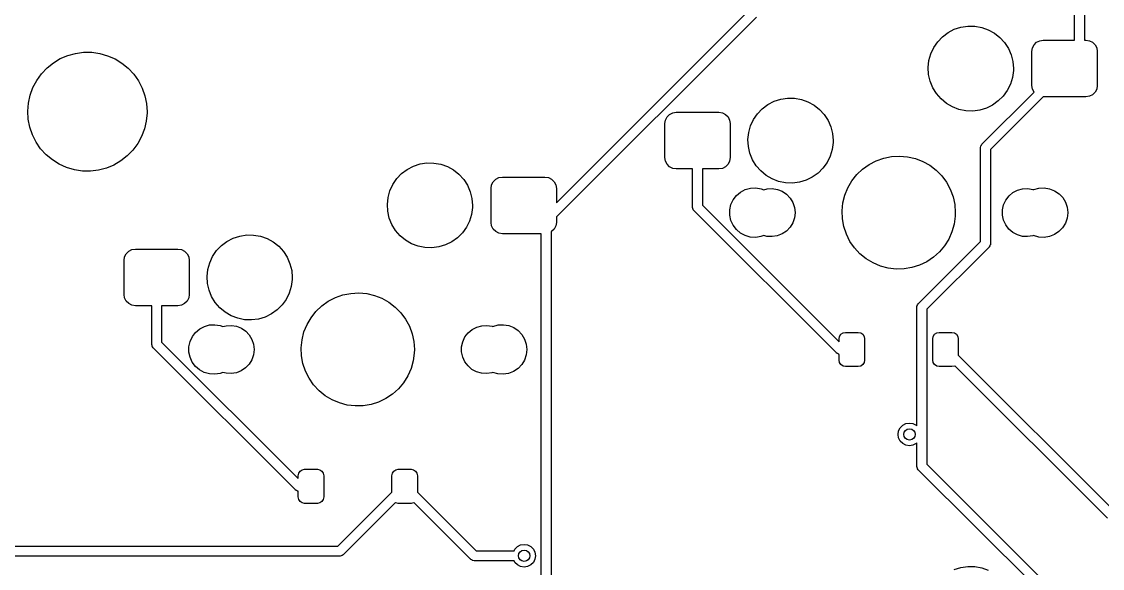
# Model space of a CAD drawing. Extents: x 50 to 376, y -141 to -43.
# Drawn here: x 261.45 to 299.52, y -80.87 to -61.59 of the extents above; entities that cross this region are included whole.
import ezdxf

# ---------------------------------------------------------------- set-up
doc = ezdxf.new("R2010")
doc.units = 0
doc.layers.add('BLACK', color=7, linetype='CONTINUOUS')

msp = doc.modelspace()

# ---------------------------------------------------------------- linework, layer by layer
at = {"layer": 'BLACK', "linetype": 'CONTINUOUS'}
for p, q in [((298.538, -62.246), (298.538, -45.196)), ((298.888, -45.196), (298.888, -62.246)), ((280.288, -67.985), (287.137, -61.1362)), ((287.333, -61.4349), (280.288, -68.48)), ((293.89, -62.1243), (294.087, -61.9767)), ((294.087, -61.9767), (294.305, -61.8632)), ((294.305, -61.8632), (294.539, -61.7868)), ((294.539, -61.7868), (294.782, -61.7497)), ((294.782, -61.7497), (295.027, -61.7527)), ((295.027, -61.7527), (295.269, -61.7958)), ((295.269, -61.7958), (295.501, -61.8778)), ((295.501, -61.8778), (295.716, -61.9966)), ((295.716, -61.9966), (295.909, -62.149)), ((293.582, -62.5051), (293.72, -62.302)), ((293.72, -62.302), (293.89, -62.1243)), ((295.909, -62.149), (296.075, -62.3308)), ((296.075, -62.3308), (296.208, -62.5372)), ((297.058, -62.5224), (297.115, -62.4109)), ((297.115, -62.4109), (297.203, -62.3224)), ((297.203, -62.3224), (297.315, -62.2656)), ((297.315, -62.2656), (297.438, -62.246)), ((297.438, -62.246), (298.538, -62.246)), ((298.888, -62.246), (298.938, -62.246)), ((298.938, -62.246), (299.062, -62.2656)), ((299.062, -62.2656), (299.173, -62.3224)), ((299.173, -62.3224), (299.262, -62.4109)), ((299.262, -62.4109), (299.319, -62.5224)), ((262.818, -62.8989), (263.081, -62.7868)), ((263.081, -62.7868), (263.356, -62.7114)), ((263.356, -62.7114), (263.639, -62.6741)), ((263.639, -62.6741), (263.925, -62.6756)), ((263.925, -62.6756), (264.208, -62.7159)), ((264.208, -62.7159), (264.483, -62.7941)), ((264.483, -62.7941), (264.744, -62.909)), ((293.413, -62.9649), (293.478, -62.7281)), ((293.478, -62.7281), (293.582, -62.5051)), ((296.208, -62.5372), (296.306, -62.7626)), ((296.306, -62.7626), (296.366, -63.001)), ((297.038, -62.646), (297.058, -62.5224)), ((297.038, -63.846), (297.038, -62.646)), ((299.319, -62.5224), (299.338, -62.646)), ((299.338, -62.646), (299.338, -63.846)), ((262.35, -63.2242), (262.573, -63.0456)), ((262.573, -63.0456), (262.818, -62.8989)), ((264.744, -62.909), (264.988, -63.0582)), ((264.988, -63.0582), (265.209, -63.2392)), ((293.387, -63.2094), (293.413, -62.9649)), ((296.366, -63.001), (296.386, -63.246)), ((261.986, -63.6634), (262.153, -63.4314)), ((262.153, -63.4314), (262.35, -63.2242)), ((265.209, -63.2392), (265.403, -63.4484)), ((265.403, -63.4484), (265.567, -63.6821)), ((293.401, -63.4548), (293.387, -63.2094)), ((293.455, -63.6946), (293.401, -63.4548)), ((296.352, -63.563), (296.281, -63.7982)), ((296.384, -63.3193), (296.352, -63.563)), ((296.386, -63.246), (296.384, -63.3193)), ((261.755, -64.1841), (261.853, -63.9159)), ((261.853, -63.9159), (261.986, -63.6634)), ((265.567, -63.6821), (265.698, -63.936)), ((265.698, -63.936), (265.794, -64.2053)), ((293.547, -63.9223), (293.455, -63.6946)), ((293.676, -64.1319), (293.547, -63.9223)), ((296.281, -63.7982), (296.172, -64.0186)), ((297.058, -63.9696), (297.038, -63.846)), ((299.338, -63.846), (299.319, -63.9696)), ((261.694, -64.4632), (261.755, -64.1841)), ((265.794, -64.2053), (265.852, -64.485)), ((287.955, -64.4032), (288.189, -64.3268)), ((288.189, -64.3268), (288.432, -64.2897)), ((288.432, -64.2897), (288.677, -64.2927)), ((288.677, -64.2927), (288.919, -64.3358)), ((293.837, -64.3177), (293.676, -64.1319)), ((294.026, -64.4747), (293.837, -64.3177)), ((295.281, -65.9054), (297.112, -64.0752)), ((297.436, -64.2457), (295.58, -66.1016)), ((296.029, -64.2182), (295.854, -64.3917)), ((296.172, -64.0186), (296.029, -64.2182)), ((297.112, -64.0752), (297.058, -63.9696)), ((297.438, -64.246), (297.436, -64.2457)), ((298.938, -64.246), (297.438, -64.246)), ((299.062, -64.2264), (298.938, -64.246)), ((299.173, -64.1696), (299.062, -64.2264)), ((299.262, -64.0811), (299.173, -64.1696)), ((299.319, -63.9696), (299.262, -64.0811)), ((261.671, -64.748), (261.694, -64.4632)), ((265.852, -64.485), (265.871, -64.77)), ((287.37, -64.842), (287.54, -64.6643)), ((287.54, -64.6643), (287.737, -64.5167)), ((287.737, -64.5167), (287.955, -64.4032)), ((288.919, -64.3358), (289.151, -64.4178)), ((289.151, -64.4178), (289.366, -64.5366)), ((289.366, -64.5366), (289.559, -64.689)), ((289.559, -64.689), (289.725, -64.8708)), ((294.238, -64.5987), (294.026, -64.4747)), ((294.468, -64.6864), (294.238, -64.5987)), ((294.709, -64.7354), (294.468, -64.6864)), ((295.434, -64.6426), (295.198, -64.7132)), ((295.654, -64.5344), (295.434, -64.6426)), ((295.854, -64.3917), (295.654, -64.5344)), ((261.688, -65.0332), (261.671, -64.748)), ((261.743, -65.3135), (261.688, -65.0332)), ((265.871, -64.814), (265.845, -65.0985)), ((265.871, -64.77), (265.871, -64.814)), ((284.111, -65.186), (284.131, -65.0624)), ((284.131, -65.0624), (284.188, -64.9509)), ((284.188, -64.9509), (284.276, -64.8624)), ((284.276, -64.8624), (284.388, -64.8056)), ((284.388, -64.8056), (284.511, -64.786)), ((284.511, -64.786), (286.011, -64.786)), ((286.011, -64.786), (286.135, -64.8056)), ((286.135, -64.8056), (286.246, -64.8624)), ((286.246, -64.8624), (286.335, -64.9509)), ((286.335, -64.9509), (286.392, -65.0624)), ((286.392, -65.0624), (286.411, -65.186)), ((287.128, -65.2681), (287.232, -65.0451)), ((287.232, -65.0451), (287.37, -64.842)), ((289.725, -64.8708), (289.858, -65.0772)), ((289.858, -65.0772), (289.956, -65.3026)), ((294.954, -64.7445), (294.709, -64.7354)), ((295.198, -64.7132), (294.954, -64.7445)), ((261.835, -65.5838), (261.743, -65.3135)), ((265.782, -65.377), (265.681, -65.6442)), ((265.845, -65.0985), (265.782, -65.377)), ((284.111, -66.386), (284.111, -65.186)), ((286.411, -65.186), (286.411, -66.386)), ((287.063, -65.5049), (287.128, -65.2681)), ((289.956, -65.3026), (290.016, -65.541)), ((261.964, -65.839), (261.835, -65.5838)), ((262.125, -66.0744), (261.964, -65.839)), ((265.681, -65.6442), (265.544, -65.8952)), ((287.037, -65.7494), (287.063, -65.5049)), ((287.051, -65.9948), (287.037, -65.7494)), ((290.016, -65.541), (290.036, -65.786)), ((290.036, -65.786), (290.034, -65.8593)), ((262.318, -66.2857), (262.125, -66.0744)), ((265.375, -66.1255), (265.176, -66.3306)), ((265.544, -65.8952), (265.375, -66.1255)), ((287.105, -66.2346), (287.051, -65.9948)), ((290.002, -66.103), (289.931, -66.3382)), ((290.034, -65.8593), (290.002, -66.103)), ((295.23, -66.0291), (295.236, -65.9856)), ((295.23, -69.3432), (295.23, -66.0291)), ((295.236, -65.9856), (295.238, -65.9814)), ((295.238, -65.9768), (295.257, -65.9449)), ((295.238, -65.9814), (295.238, -65.9768)), ((295.257, -65.9449), (295.275, -65.912)), ((295.275, -65.912), (295.279, -65.9094)), ((295.279, -65.9094), (295.281, -65.9054)), ((295.58, -66.1016), (295.58, -69.4157)), ((262.537, -66.4689), (262.318, -66.2857)), ((262.779, -66.6207), (262.537, -66.4689)), ((264.952, -66.5069), (264.705, -66.651)), ((265.176, -66.3306), (264.952, -66.5069)), ((275.255, -66.6892), (275.489, -66.6128)), ((275.489, -66.6128), (275.732, -66.5757)), ((275.732, -66.5757), (275.977, -66.5787)), ((275.977, -66.5787), (276.219, -66.6218)), ((284.131, -66.5096), (284.111, -66.386)), ((284.188, -66.6211), (284.131, -66.5096)), ((286.392, -66.5096), (286.335, -66.6211)), ((286.411, -66.386), (286.392, -66.5096)), ((287.197, -66.4623), (287.105, -66.2346)), ((287.326, -66.6719), (287.197, -66.4623)), ((289.822, -66.5586), (289.679, -66.7582)), ((289.931, -66.3382), (289.822, -66.5586)), ((291.304, -66.6259), (291.554, -66.4961)), ((291.554, -66.4961), (291.82, -66.4028)), ((291.82, -66.4028), (292.096, -66.3478)), ((292.096, -66.3478), (292.378, -66.3323)), ((292.378, -66.3323), (292.658, -66.3566)), ((292.658, -66.3566), (292.932, -66.4202)), ((292.932, -66.4202), (293.195, -66.5219)), ((293.195, -66.5219), (293.441, -66.6595)), ((263.039, -66.7383), (262.779, -66.6207)), ((263.313, -66.8194), (263.039, -66.7383)), ((263.595, -66.8626), (263.313, -66.8194)), ((263.881, -66.8671), (263.595, -66.8626)), ((264.165, -66.8328), (263.881, -66.8671)), ((264.441, -66.7603), (264.165, -66.8328)), ((264.705, -66.651), (264.441, -66.7603)), ((274.67, -67.128), (274.84, -66.9503)), ((274.84, -66.9503), (275.037, -66.8027)), ((275.037, -66.8027), (275.255, -66.6892)), ((276.219, -66.6218), (276.451, -66.7038)), ((276.451, -66.7038), (276.666, -66.8226)), ((276.666, -66.8226), (276.859, -66.975)), ((276.859, -66.975), (277.025, -67.1568)), ((284.276, -66.7096), (284.188, -66.6211)), ((284.388, -66.7664), (284.276, -66.7096)), ((284.511, -66.786), (284.388, -66.7664)), ((285.086, -66.786), (284.511, -66.786)), ((285.086, -68.1399), (285.086, -66.786)), ((286.011, -66.786), (285.436, -66.786)), ((285.436, -66.786), (285.436, -68.0674)), ((286.135, -66.7664), (286.011, -66.786)), ((286.246, -66.7096), (286.135, -66.7664)), ((286.335, -66.6211), (286.246, -66.7096)), ((287.487, -66.8577), (287.326, -66.6719)), ((287.676, -67.0147), (287.487, -66.8577)), ((289.504, -66.9317), (289.304, -67.0744)), ((289.679, -66.7582), (289.504, -66.9317)), ((290.697, -67.2053), (290.871, -66.9841)), ((290.871, -66.9841), (291.075, -66.7897)), ((291.075, -66.7897), (291.304, -66.6259)), ((293.441, -66.6595), (293.665, -66.8304)), ((293.665, -66.8304), (293.862, -67.0311)), ((274.428, -67.5541), (274.532, -67.3311)), ((274.532, -67.3311), (274.67, -67.128)), ((277.025, -67.1568), (277.158, -67.3632)), ((277.158, -67.3632), (277.256, -67.5886)), ((277.988, -67.472), (278.008, -67.3484)), ((278.008, -67.3484), (278.065, -67.2369)), ((278.065, -67.2369), (278.153, -67.1484)), ((278.153, -67.1484), (278.265, -67.0916)), ((278.265, -67.0916), (278.388, -67.072)), ((278.388, -67.072), (279.888, -67.072)), ((279.888, -67.072), (280.012, -67.0916)), ((280.012, -67.0916), (280.123, -67.1484)), ((280.123, -67.1484), (280.212, -67.2369)), ((280.212, -67.2369), (280.269, -67.3484)), ((280.269, -67.3484), (280.288, -67.472)), ((287.888, -67.1387), (287.676, -67.0147)), ((288.118, -67.2264), (287.888, -67.1387)), ((288.359, -67.2754), (288.118, -67.2264)), ((288.604, -67.2845), (288.359, -67.2754)), ((288.848, -67.2532), (288.604, -67.2845)), ((289.084, -67.1826), (288.848, -67.2532)), ((289.304, -67.0744), (289.084, -67.1826)), ((290.556, -67.4488), (290.697, -67.2053)), ((293.862, -67.0311), (294.03, -67.2576)), ((294.03, -67.2576), (294.163, -67.5055)), ((274.363, -67.7909), (274.428, -67.5541)), ((277.256, -67.5886), (277.316, -67.827)), ((277.988, -68.672), (277.988, -67.472)), ((280.288, -67.472), (280.288, -67.985)), ((286.518, -67.8727), (286.633, -67.7226)), ((286.633, -67.7226), (286.777, -67.6006)), ((286.777, -67.6006), (286.944, -67.5124)), ((286.944, -67.5124), (287.126, -67.4623)), ((287.126, -67.4623), (287.315, -67.4524)), ((287.315, -67.4524), (287.502, -67.4832)), ((287.502, -67.4832), (287.592, -67.5195)), ((287.592, -67.5195), (287.71, -67.4869)), ((287.71, -67.4869), (287.894, -67.4773)), ((287.894, -67.4773), (288.075, -67.5073)), ((288.075, -67.5073), (288.245, -67.5755)), ((288.245, -67.5755), (288.397, -67.6787)), ((288.397, -67.6787), (288.523, -67.8121)), ((290.382, -67.9832), (290.45, -67.7099)), ((290.45, -67.7099), (290.556, -67.4488)), ((294.163, -67.5055), (294.261, -67.7697)), ((296.119, -67.8857), (296.231, -67.7398)), ((296.231, -67.7398), (296.371, -67.6213)), ((296.371, -67.6213), (296.533, -67.5357)), ((296.533, -67.5357), (296.71, -67.4869)), ((296.71, -67.4869), (296.894, -67.4773)), ((296.894, -67.4773), (297.075, -67.5073)), ((297.075, -67.5073), (297.097, -67.5162)), ((297.097, -67.5162), (297.104, -67.5124)), ((297.104, -67.5124), (297.286, -67.4623)), ((297.286, -67.4623), (297.475, -67.4524)), ((297.475, -67.4524), (297.662, -67.4832)), ((297.662, -67.4832), (297.837, -67.5534)), ((297.837, -67.5534), (297.993, -67.6597)), ((297.993, -67.6597), (298.123, -67.797)), ((274.337, -68.0354), (274.363, -67.7909)), ((274.351, -68.2808), (274.337, -68.0354)), ((277.316, -67.827), (277.336, -68.072)), ((277.336, -68.072), (277.334, -68.1453)), ((285.436, -68.0674), (290.246, -72.8774)), ((286.397, -68.2285), (286.438, -68.044)), ((286.438, -68.044), (286.518, -67.8727)), ((288.523, -67.8121), (288.618, -67.9695)), ((288.618, -67.9695), (288.676, -68.1435)), ((290.353, -68.2634), (290.382, -67.9832)), ((294.261, -67.7697), (294.32, -68.0451)), ((294.32, -68.0451), (294.34, -68.326)), ((296.001, -68.2313), (296.042, -68.0521)), ((296.042, -68.0521), (296.119, -67.8857)), ((298.123, -67.797), (298.221, -67.959)), ((298.221, -67.959), (298.281, -68.1381)), ((274.405, -68.5206), (274.351, -68.2808)), ((277.302, -68.389), (277.231, -68.6242)), ((277.334, -68.1453), (277.302, -68.389)), ((280.288, -68.48), (280.288, -68.672)), ((285.087, -68.1445), (285.086, -68.1399)), ((285.086, -68.1491), (285.087, -68.1445)), ((285.097, -68.1848), (285.086, -68.1491)), ((285.106, -68.221), (285.097, -68.1848)), ((285.109, -68.2245), (285.106, -68.221)), ((285.111, -68.229), (285.109, -68.2245)), ((285.137, -68.2636), (285.111, -68.229)), ((290.15, -73.2757), (285.137, -68.2636)), ((286.396, -68.4175), (286.397, -68.2285)), ((286.436, -68.6022), (286.396, -68.4175)), ((288.675, -68.5143), (288.615, -68.6879)), ((288.696, -68.3319), (288.675, -68.5143)), ((288.676, -68.1435), (288.696, -68.326)), ((288.696, -68.326), (288.696, -68.3319)), ((290.364, -68.5448), (290.353, -68.2634)), ((294.336, -68.4512), (294.299, -68.7303)), ((294.34, -68.326), (294.336, -68.4512)), ((296.001, -68.4148), (296.001, -68.2313)), ((296.04, -68.5943), (296.001, -68.4148)), ((298.301, -68.3321), (298.279, -68.5199)), ((298.281, -68.1381), (298.301, -68.326)), ((298.301, -68.326), (298.301, -68.3321)), ((274.497, -68.7483), (274.405, -68.5206)), ((274.626, -68.9579), (274.497, -68.7483)), ((277.122, -68.8446), (276.979, -69.0442)), ((277.231, -68.6242), (277.122, -68.8446)), ((278.008, -68.7956), (277.988, -68.672)), ((278.065, -68.9071), (278.008, -68.7956)), ((280.269, -68.7956), (280.212, -68.9071)), ((280.288, -68.672), (280.269, -68.7956)), ((286.515, -68.774), (286.436, -68.6022)), ((286.628, -68.925), (286.515, -68.774)), ((288.52, -68.8446), (288.393, -68.9771)), ((288.615, -68.6879), (288.52, -68.8446)), ((290.415, -68.8219), (290.364, -68.5448)), ((290.504, -69.089), (290.415, -68.8219)), ((294.299, -68.7303), (294.222, -69.0014)), ((296.116, -68.7612), (296.04, -68.5943)), ((296.227, -68.9079), (296.116, -68.7612)), ((298.119, -68.8599), (297.989, -68.9963)), ((298.218, -68.6986), (298.119, -68.8599)), ((298.279, -68.5199), (298.218, -68.6986)), ((268.687, -69.3427), (268.905, -69.2292)), ((268.905, -69.2292), (269.139, -69.1528)), ((269.139, -69.1528), (269.382, -69.1157)), ((269.382, -69.1157), (269.627, -69.1187)), ((269.627, -69.1187), (269.869, -69.1618)), ((269.869, -69.1618), (270.101, -69.2438)), ((270.101, -69.2438), (270.316, -69.3626)), ((274.787, -69.1437), (274.626, -68.9579)), ((274.976, -69.3007), (274.787, -69.1437)), ((276.804, -69.2177), (276.604, -69.3604)), ((276.979, -69.0442), (276.804, -69.2177)), ((278.153, -68.9956), (278.065, -68.9071)), ((278.265, -69.0524), (278.153, -68.9956)), ((278.388, -69.072), (278.265, -69.0524)), ((279.754, -69.072), (278.388, -69.072)), ((279.754, -86.122), (279.754, -69.072)), ((280.123, -68.9956), (280.104, -69.0052)), ((280.104, -69.0052), (280.104, -86.1888)), ((280.212, -68.9071), (280.123, -68.9956)), ((286.772, -69.048), (286.628, -68.925)), ((286.938, -69.1373), (286.772, -69.048)), ((287.12, -69.1887), (286.938, -69.1373)), ((287.309, -69.2), (287.12, -69.1887)), ((287.496, -69.1704), (287.309, -69.2)), ((287.593, -69.1324), (287.496, -69.1704)), ((287.704, -69.1641), (287.593, -69.1324)), ((287.888, -69.175), (287.704, -69.1641)), ((288.069, -69.1463), (287.888, -69.175)), ((288.24, -69.0793), (288.069, -69.1463)), ((288.393, -68.9771), (288.24, -69.0793)), ((290.63, -69.341), (290.504, -69.089)), ((294.108, -69.259), (293.959, -69.498)), ((294.222, -69.0014), (294.108, -69.259)), ((296.366, -69.0273), (296.227, -68.9079)), ((296.528, -69.1141), (296.366, -69.0273)), ((296.704, -69.1641), (296.528, -69.1141)), ((296.888, -69.175), (296.704, -69.1641)), ((297.069, -69.1463), (296.888, -69.175)), ((297.096, -69.1358), (297.069, -69.1463)), ((297.098, -69.1373), (297.096, -69.1358)), ((297.28, -69.1887), (297.098, -69.1373)), ((297.469, -69.2), (297.28, -69.1887)), ((297.656, -69.1704), (297.469, -69.2)), ((297.832, -69.1014), (297.656, -69.1704)), ((297.989, -68.9963), (297.832, -69.1014)), ((265.226, -69.6884), (265.338, -69.6316)), ((265.338, -69.6316), (265.461, -69.612)), ((265.461, -69.612), (266.961, -69.612)), ((266.961, -69.612), (267.085, -69.6316)), ((267.085, -69.6316), (267.196, -69.6884)), ((268.32, -69.668), (268.49, -69.4903)), ((268.49, -69.4903), (268.687, -69.3427)), ((270.316, -69.3626), (270.509, -69.515)), ((270.509, -69.515), (270.675, -69.6968)), ((275.188, -69.4247), (274.976, -69.3007)), ((275.418, -69.5124), (275.188, -69.4247)), ((275.659, -69.5614), (275.418, -69.5124)), ((275.904, -69.5705), (275.659, -69.5614)), ((276.148, -69.5392), (275.904, -69.5705)), ((276.384, -69.4686), (276.148, -69.5392)), ((276.604, -69.3604), (276.384, -69.4686)), ((290.79, -69.5727), (290.63, -69.341)), ((290.981, -69.7795), (290.79, -69.5727)), ((293.035, -71.5387), (295.23, -69.3432)), ((295.529, -69.5394), (293.333, -71.7349)), ((293.959, -69.498), (293.778, -69.7136)), ((295.531, -69.5354), (295.529, -69.5394)), ((295.535, -69.5328), (295.531, -69.5354)), ((295.553, -69.4999), (295.535, -69.5328)), ((295.572, -69.468), (295.553, -69.4999)), ((295.575, -69.4592), (295.572, -69.4634)), ((295.572, -69.4634), (295.572, -69.468)), ((295.58, -69.4157), (295.575, -69.4592)), ((265.061, -70.012), (265.081, -69.8884)), ((265.061, -71.212), (265.061, -70.012)), ((265.081, -69.8884), (265.138, -69.7769)), ((265.138, -69.7769), (265.226, -69.6884)), ((267.196, -69.6884), (267.285, -69.7769)), ((267.285, -69.7769), (267.342, -69.8884)), ((267.342, -69.8884), (267.361, -70.012)), ((267.361, -70.012), (267.361, -71.212)), ((268.078, -70.0941), (268.182, -69.8711)), ((268.182, -69.8711), (268.32, -69.668)), ((270.675, -69.6968), (270.808, -69.9032)), ((270.808, -69.9032), (270.906, -70.1286)), ((291.2, -69.9573), (290.981, -69.7795)), ((291.441, -70.1026), (291.2, -69.9573)), ((293.568, -69.9015), (293.334, -70.058)), ((293.778, -69.7136), (293.568, -69.9015)), ((267.987, -70.5754), (268.013, -70.3309)), ((268.013, -70.3309), (268.078, -70.0941)), ((270.906, -70.1286), (270.966, -70.367)), ((270.966, -70.367), (270.986, -70.612)), ((291.7, -70.2124), (291.441, -70.1026)), ((291.973, -70.2846), (291.7, -70.2124)), ((292.252, -70.3177), (291.973, -70.2846)), ((292.534, -70.3111), (292.252, -70.3177)), ((292.812, -70.2648), (292.534, -70.3111)), ((293.08, -70.1799), (292.812, -70.2648)), ((293.334, -70.058), (293.08, -70.1799)), ((268.001, -70.8208), (267.987, -70.5754)), ((270.984, -70.6853), (270.952, -70.929)), ((270.986, -70.612), (270.984, -70.6853)), ((268.055, -71.0606), (268.001, -70.8208)), ((268.147, -71.2883), (268.055, -71.0606)), ((270.881, -71.1642), (270.772, -71.3846)), ((270.952, -70.929), (270.881, -71.1642)), ((272.77, -71.2288), (273.046, -71.1738)), ((273.046, -71.1738), (273.328, -71.1583)), ((273.328, -71.1583), (273.608, -71.1826)), ((265.081, -71.3356), (265.061, -71.212)), ((265.138, -71.4471), (265.081, -71.3356)), ((265.226, -71.5356), (265.138, -71.4471)), ((265.338, -71.5924), (265.226, -71.5356)), ((267.196, -71.5356), (267.085, -71.5924)), ((267.285, -71.4471), (267.196, -71.5356)), ((267.342, -71.3356), (267.285, -71.4471)), ((267.361, -71.212), (267.342, -71.3356)), ((268.276, -71.4979), (268.147, -71.2883)), ((268.437, -71.6837), (268.276, -71.4979)), ((270.772, -71.3846), (270.629, -71.5842)), ((272.025, -71.6157), (272.254, -71.4519)), ((272.254, -71.4519), (272.504, -71.3221)), ((272.504, -71.3221), (272.77, -71.2288)), ((273.608, -71.1826), (273.882, -71.2462)), ((273.882, -71.2462), (274.145, -71.3479)), ((274.145, -71.3479), (274.391, -71.4855)), ((274.391, -71.4855), (274.615, -71.6564)), ((293.011, -71.5782), (293.028, -71.5453)), ((293.028, -71.5453), (293.032, -71.5427)), ((293.032, -71.5427), (293.035, -71.5387)), ((265.461, -71.612), (265.338, -71.5924)), ((266.036, -71.612), (265.461, -71.612)), ((266.036, -72.9659), (266.036, -71.612)), ((266.961, -71.612), (266.386, -71.612)), ((266.386, -71.612), (266.386, -72.8934)), ((267.085, -71.5924), (266.961, -71.612)), ((268.626, -71.8407), (268.437, -71.6837)), ((268.838, -71.9647), (268.626, -71.8407)), ((270.254, -71.9004), (270.034, -72.0086)), ((270.454, -71.7577), (270.254, -71.9004)), ((270.629, -71.5842), (270.454, -71.7577)), ((271.647, -72.0313), (271.821, -71.8101)), ((271.821, -71.8101), (272.025, -71.6157)), ((274.615, -71.6564), (274.812, -71.8571)), ((274.812, -71.8571), (274.98, -72.0836)), ((292.983, -71.6624), (292.989, -71.6189)), ((292.983, -75.8459), (292.983, -71.6624)), ((292.989, -71.6189), (292.991, -71.6147)), ((292.991, -71.6101), (293.011, -71.5782)), ((292.991, -71.6147), (292.991, -71.6101)), ((293.333, -71.7349), (293.333, -77.1937)), ((267.894, -72.3384), (268.076, -72.2883)), ((268.076, -72.2883), (268.265, -72.2784)), ((268.265, -72.2784), (268.452, -72.3092)), ((268.452, -72.3092), (268.542, -72.3455)), ((268.542, -72.3455), (268.66, -72.3129)), ((268.66, -72.3129), (268.844, -72.3033)), ((269.068, -72.0524), (268.838, -71.9647)), ((268.844, -72.3033), (269.025, -72.3333)), ((269.309, -72.1014), (269.068, -72.0524)), ((269.554, -72.1105), (269.309, -72.1014)), ((269.798, -72.0792), (269.554, -72.1105)), ((270.034, -72.0086), (269.798, -72.0792)), ((271.4, -72.5359), (271.506, -72.2748)), ((271.506, -72.2748), (271.647, -72.0313)), ((274.98, -72.0836), (275.113, -72.3315)), ((277.483, -72.3617), (277.66, -72.3129)), ((277.66, -72.3129), (277.844, -72.3033)), ((277.844, -72.3033), (278.025, -72.3333)), ((278.054, -72.3384), (278.236, -72.2883)), ((278.236, -72.2883), (278.425, -72.2784)), ((278.425, -72.2784), (278.612, -72.3092)), ((278.612, -72.3092), (278.787, -72.3794)), ((267.388, -72.87), (267.468, -72.6987)), ((267.468, -72.6987), (267.583, -72.5486)), ((267.583, -72.5486), (267.727, -72.4266)), ((267.727, -72.4266), (267.894, -72.3384)), ((269.025, -72.3333), (269.195, -72.4015)), ((269.195, -72.4015), (269.347, -72.5047)), ((269.347, -72.5047), (269.473, -72.6381)), ((269.473, -72.6381), (269.568, -72.7955)), ((271.332, -72.8092), (271.4, -72.5359)), ((275.113, -72.3315), (275.211, -72.5957)), ((275.211, -72.5957), (275.27, -72.8711)), ((277.069, -72.7117), (277.181, -72.5658)), ((277.181, -72.5658), (277.321, -72.4473)), ((277.321, -72.4473), (277.483, -72.3617)), ((278.025, -72.3333), (278.047, -72.3422)), ((278.047, -72.3422), (278.054, -72.3384)), ((278.787, -72.3794), (278.943, -72.4857)), ((278.943, -72.4857), (279.073, -72.623)), ((279.073, -72.623), (279.171, -72.785)), ((290.246, -72.777), (290.263, -72.6909)), ((290.263, -72.6909), (290.312, -72.6179)), ((290.312, -72.6179), (290.385, -72.5691)), ((290.385, -72.5691), (290.471, -72.552)), ((290.471, -72.552), (290.921, -72.552)), ((290.921, -72.552), (291.007, -72.5691)), ((291.007, -72.5691), (291.08, -72.6179)), ((291.08, -72.6179), (291.129, -72.6909)), ((291.129, -72.6909), (291.146, -72.777)), ((293.546, -72.777), (293.563, -72.6909)), ((293.563, -72.6909), (293.612, -72.6179)), ((293.612, -72.6179), (293.685, -72.5691)), ((293.685, -72.5691), (293.771, -72.552)), ((293.771, -72.552), (294.221, -72.552)), ((294.221, -72.552), (294.307, -72.5691)), ((294.307, -72.5691), (294.38, -72.6179)), ((294.38, -72.6179), (294.429, -72.6909)), ((294.429, -72.6909), (294.446, -72.777)), ((266.037, -72.9705), (266.036, -72.9659)), ((266.036, -72.9751), (266.037, -72.9705)), ((266.047, -73.0108), (266.036, -72.9751)), ((266.056, -73.047), (266.047, -73.0108)), ((266.059, -73.0505), (266.056, -73.047)), ((266.061, -73.055), (266.059, -73.0505)), ((266.087, -73.0896), (266.061, -73.055)), ((266.386, -72.8934), (271.196, -77.7034)), ((267.346, -73.2435), (267.347, -73.0545)), ((267.347, -73.0545), (267.388, -72.87)), ((269.568, -72.7955), (269.626, -72.9695)), ((269.626, -72.9695), (269.646, -73.152)), ((271.303, -73.0894), (271.332, -72.8092)), ((275.27, -72.8711), (275.29, -73.152)), ((276.951, -73.0573), (276.992, -72.8781)), ((276.951, -73.2408), (276.951, -73.0573)), ((276.992, -72.8781), (277.069, -72.7117)), ((279.171, -72.785), (279.231, -72.9641)), ((279.231, -72.9641), (279.251, -73.152)), ((290.246, -72.8774), (290.246, -72.777)), ((291.146, -72.777), (291.146, -73.527)), ((293.546, -73.527), (293.546, -72.777)), ((294.446, -72.777), (294.446, -73.3545)), ((271.1, -78.1017), (266.087, -73.0896)), ((267.386, -73.4282), (267.346, -73.2435)), ((267.465, -73.6), (267.386, -73.4282)), ((269.625, -73.3403), (269.565, -73.5139)), ((269.646, -73.1579), (269.625, -73.3403)), ((269.646, -73.152), (269.646, -73.1579)), ((271.314, -73.3708), (271.303, -73.0894)), ((271.365, -73.6479), (271.314, -73.3708)), ((275.286, -73.2772), (275.249, -73.5563)), ((275.29, -73.152), (275.286, -73.2772)), ((276.99, -73.4203), (276.951, -73.2408)), ((277.066, -73.5872), (276.99, -73.4203)), ((279.229, -73.3459), (279.168, -73.5246)), ((279.251, -73.1581), (279.229, -73.3459)), ((279.251, -73.152), (279.251, -73.1581)), ((290.154, -73.2782), (290.15, -73.2757)), ((290.156, -73.282), (290.154, -73.2782)), ((290.189, -73.2997), (290.156, -73.282)), ((290.221, -73.319), (290.189, -73.2997)), ((290.226, -73.3193), (290.221, -73.319)), ((290.23, -73.3215), (290.226, -73.3193)), ((290.246, -73.3236), (290.23, -73.3215)), ((290.246, -73.527), (290.246, -73.3236)), ((294.446, -73.3545), (299.898, -78.8063)), ((267.578, -73.751), (267.465, -73.6)), ((267.722, -73.874), (267.578, -73.751)), ((269.343, -73.8031), (269.19, -73.9053)), ((269.47, -73.6706), (269.343, -73.8031)), ((269.565, -73.5139), (269.47, -73.6706)), ((271.454, -73.915), (271.365, -73.6479)), ((275.172, -73.8274), (275.058, -74.085)), ((275.249, -73.5563), (275.172, -73.8274)), ((277.177, -73.7339), (277.066, -73.5872)), ((277.316, -73.8533), (277.177, -73.7339)), ((278.939, -73.8223), (278.782, -73.9274)), ((279.069, -73.6859), (278.939, -73.8223)), ((279.168, -73.5246), (279.069, -73.6859)), ((290.263, -73.6131), (290.246, -73.527)), ((290.312, -73.6861), (290.263, -73.6131)), ((290.385, -73.7349), (290.312, -73.6861)), ((290.471, -73.752), (290.385, -73.7349)), ((290.921, -73.752), (290.471, -73.752)), ((291.007, -73.7349), (290.921, -73.752)), ((291.08, -73.6861), (291.007, -73.7349)), ((291.129, -73.6131), (291.08, -73.6861)), ((291.146, -73.527), (291.129, -73.6131)), ((293.563, -73.6131), (293.546, -73.527)), ((293.612, -73.6861), (293.563, -73.6131)), ((293.685, -73.7349), (293.612, -73.6861)), ((293.771, -73.752), (293.685, -73.7349)), ((294.221, -73.752), (293.771, -73.752)), ((294.307, -73.7349), (294.221, -73.752)), ((294.322, -73.7251), (294.307, -73.7349)), ((299.702, -79.105), (294.322, -73.7251)), ((267.888, -73.9633), (267.722, -73.874)), ((268.07, -74.0147), (267.888, -73.9633)), ((268.259, -74.026), (268.07, -74.0147)), ((268.446, -73.9964), (268.259, -74.026)), ((268.543, -73.9584), (268.446, -73.9964)), ((268.654, -73.9901), (268.543, -73.9584)), ((268.838, -74.001), (268.654, -73.9901)), ((269.019, -73.9723), (268.838, -74.001)), ((269.19, -73.9053), (269.019, -73.9723)), ((271.58, -74.167), (271.454, -73.915)), ((271.74, -74.3987), (271.58, -74.167)), ((275.058, -74.085), (274.909, -74.324)), ((277.478, -73.9401), (277.316, -73.8533)), ((277.654, -73.9901), (277.478, -73.9401)), ((277.838, -74.001), (277.654, -73.9901)), ((278.019, -73.9723), (277.838, -74.001)), ((278.046, -73.9618), (278.019, -73.9723)), ((278.048, -73.9633), (278.046, -73.9618)), ((278.23, -74.0147), (278.048, -73.9633)), ((278.419, -74.026), (278.23, -74.0147)), ((278.606, -73.9964), (278.419, -74.026)), ((278.782, -73.9274), (278.606, -73.9964)), ((271.931, -74.6055), (271.74, -74.3987)), ((272.15, -74.7833), (271.931, -74.6055)), ((274.728, -74.5396), (274.518, -74.7275)), ((274.909, -74.324), (274.728, -74.5396)), ((272.391, -74.9286), (272.15, -74.7833)), ((272.65, -75.0384), (272.391, -74.9286)), ((274.284, -74.884), (274.03, -75.0059)), ((274.518, -74.7275), (274.284, -74.884)), ((272.923, -75.1106), (272.65, -75.0384)), ((273.202, -75.1437), (272.923, -75.1106)), ((273.484, -75.1371), (273.202, -75.1437)), ((273.762, -75.0908), (273.484, -75.1371)), ((274.03, -75.0059), (273.762, -75.0908)), ((292.601, -75.7657), (292.725, -75.7461)), ((292.725, -75.7461), (292.849, -75.7657)), ((292.325, -76.1461), (292.344, -76.0225)), ((292.344, -76.0225), (292.401, -75.911)), ((292.401, -75.911), (292.49, -75.8225)), ((292.49, -75.8225), (292.601, -75.7657)), ((292.849, -75.7657), (292.96, -75.8225)), ((292.96, -75.8225), (292.983, -75.8459)), ((292.344, -76.2697), (292.325, -76.1461)), ((292.401, -76.3812), (292.344, -76.2697)), ((292.49, -76.4697), (292.401, -76.3812)), ((292.601, -76.5265), (292.49, -76.4697)), ((292.96, -76.4697), (292.849, -76.5265)), ((292.983, -76.4463), (292.96, -76.4697)), ((292.983, -77.2662), (292.983, -76.4463)), ((292.725, -76.5461), (292.601, -76.5265)), ((292.849, -76.5265), (292.725, -76.5461)), ((292.985, -77.2708), (292.983, -77.2662)), ((292.984, -77.2754), (292.985, -77.2708)), ((293.333, -77.1937), (297.436, -81.2963)), ((271.196, -77.603), (271.213, -77.5169)), ((271.196, -77.7034), (271.196, -77.603)), ((271.213, -77.5169), (271.262, -77.4439)), ((271.262, -77.4439), (271.335, -77.3951)), ((271.335, -77.3951), (271.421, -77.378)), ((271.421, -77.378), (271.871, -77.378)), ((271.871, -77.378), (271.957, -77.3951)), ((271.957, -77.3951), (272.03, -77.4439)), ((272.03, -77.4439), (272.079, -77.5169)), ((272.079, -77.5169), (272.096, -77.603)), ((272.096, -77.603), (272.096, -78.353)), ((274.496, -77.603), (274.513, -77.5169)), ((274.496, -78.1805), (274.496, -77.603)), ((274.513, -77.5169), (274.562, -77.4439)), ((274.562, -77.4439), (274.635, -77.3951)), ((274.635, -77.3951), (274.721, -77.378)), ((274.721, -77.378), (275.171, -77.378)), ((275.171, -77.378), (275.257, -77.3951)), ((275.257, -77.3951), (275.33, -77.4439)), ((275.33, -77.4439), (275.379, -77.5169)), ((275.379, -77.5169), (275.396, -77.603)), ((275.396, -77.603), (275.396, -78.1805)), ((292.994, -77.3111), (292.984, -77.2754)), ((293.003, -77.3473), (292.994, -77.3111)), ((293.006, -77.3508), (293.003, -77.3473)), ((293.008, -77.3553), (293.006, -77.3508)), ((293.035, -77.3899), (293.008, -77.3553)), ((297.112, -81.4668), (293.035, -77.3899)), ((271.104, -78.1042), (271.1, -78.1017)), ((271.106, -78.108), (271.104, -78.1042)), ((271.139, -78.1257), (271.106, -78.108)), ((271.171, -78.145), (271.139, -78.1257)), ((271.176, -78.1453), (271.171, -78.145)), ((271.18, -78.1475), (271.176, -78.1453)), ((271.196, -78.1496), (271.18, -78.1475)), ((271.196, -78.353), (271.196, -78.1496)), ((271.213, -78.4391), (271.196, -78.353)), ((272.096, -78.353), (272.079, -78.4391)), ((272.588, -80.089), (274.496, -78.1805)), ((275.396, -78.1805), (277.465, -80.2495)), ((271.262, -78.5121), (271.213, -78.4391)), ((271.335, -78.5609), (271.262, -78.5121)), ((271.421, -78.578), (271.335, -78.5609)), ((271.871, -78.578), (271.421, -78.578)), ((271.957, -78.5609), (271.871, -78.578)), ((272.03, -78.5121), (271.957, -78.5609)), ((272.079, -78.4391), (272.03, -78.5121)), ((274.621, -78.5511), (272.784, -80.3877)), ((274.635, -78.5609), (274.621, -78.5511)), ((274.721, -78.578), (274.635, -78.5609)), ((275.171, -78.578), (274.721, -78.578)), ((275.257, -78.5609), (275.171, -78.578)), ((275.272, -78.5511), (275.257, -78.5609)), ((277.269, -80.5482), (275.272, -78.5511)), ((256.346, -80.089), (272.588, -80.089)), ((277.465, -80.2495), (278.8, -80.2495)), ((278.8, -80.2495), (278.83, -80.1894)), ((278.83, -80.1894), (278.919, -80.1009)), ((278.919, -80.1009), (279.03, -80.0441)), ((279.03, -80.0441), (279.154, -80.0245)), ((279.154, -80.0245), (279.278, -80.0441)), ((279.278, -80.0441), (279.389, -80.1009)), ((279.389, -80.1009), (279.478, -80.1894)), ((279.478, -80.1894), (279.535, -80.3009)), ((279.535, -80.3009), (279.554, -80.4245)), ((272.66, -80.439), (256.346, -80.439)), ((272.665, -80.4379), (272.66, -80.439)), ((272.669, -80.4388), (272.665, -80.4379)), ((272.705, -80.428), (272.669, -80.4388)), ((272.741, -80.4191), (272.705, -80.428)), ((272.745, -80.416), (272.741, -80.4191)), ((272.749, -80.4146), (272.745, -80.416)), ((272.784, -80.3877), (272.749, -80.4146)), ((277.273, -80.5507), (277.269, -80.5482)), ((277.276, -80.5545), (277.273, -80.5507)), ((277.308, -80.5722), (277.276, -80.5545)), ((277.34, -80.5915), (277.308, -80.5722)), ((277.345, -80.5918), (277.34, -80.5915)), ((277.349, -80.594), (277.345, -80.5918)), ((277.393, -80.5995), (277.349, -80.594)), ((278.8, -80.5995), (277.393, -80.5995)), ((278.83, -80.6596), (278.8, -80.5995)), ((278.919, -80.7481), (278.83, -80.6596)), ((279.478, -80.6596), (279.389, -80.7481)), ((279.535, -80.5481), (279.478, -80.6596)), ((279.554, -80.4245), (279.535, -80.5481)), ((279.03, -80.8049), (278.919, -80.7481)), ((279.154, -80.8245), (279.03, -80.8049)), ((279.278, -80.8049), (279.154, -80.8245)), ((279.389, -80.7481), (279.278, -80.8049)), ((294.305, -80.9132), (294.539, -80.8368)), ((294.539, -80.8368), (294.782, -80.7997)), ((294.782, -80.7997), (295.027, -80.8027)), ((295.027, -80.8027), (295.269, -80.8458)), ((295.269, -80.8458), (295.501, -80.9278))]:
    msp.add_line(p, q, dxfattribs=at)
at = {"layer": 'BLACK'}
for centre in [(292.725, -76.1461), (279.154, -80.4245)]:
    msp.add_circle(centre, 0.2, dxfattribs=at)

doc.saveas('drawing.dxf')
